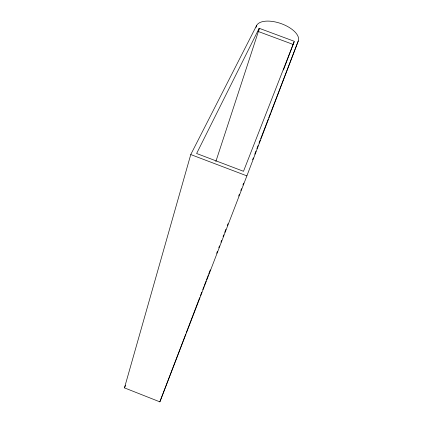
<?xml version="1.0" encoding="UTF-8"?>
<svg xmlns="http://www.w3.org/2000/svg" width="423" height="423" viewBox="0 0 423 423"><rect width="100%" height="100%" fill="white"/><g stroke="black" fill="none" stroke-linecap="round" stroke-linejoin="round"><path stroke-width="0.63" d="M124.457 387.88L190.762 154.559L256.618 25.512A22.239 10.58 19.3 0 1 281.644 23.799A22.239 10.58 19.3 0 1 298.278 40.973L246.884 175.873L159.862 401.85L124.457 387.88L125.52 385.469M256.01 27.4L256.618 25.512M293.134 44.436L258.146 31.445L259.183 28.278L294.318 41.317L243.505 171.294L196.621 153.496L259.183 28.278M215.846 161.554L259.426 28.33M283.458 69.996L294.122 41.835M159.862 401.85L185.787 334.022M186.257 332.79L199.688 297.644M200.396 295.793L201.808 292.097M202.754 289.628L203.934 286.545M204.404 285.314L206.054 280.999M206.524 279.762L208.174 275.447M208.645 274.215L210.294 269.895M216.676 253.277L217.385 251.431M218.802 247.735L219.516 245.89M220.933 242.199L221.641 240.354M223.064 236.658L223.772 234.813M224.719 232.354L225.898 229.277M227.32 225.581L228.029 223.735M238.672 196.045L239.381 194.199M240.803 190.509L241.512 188.658M242.929 184.967L243.637 183.122M252.626 159.735L253.34 157.89M254.757 154.199L255.941 151.122M256.888 148.663L258.067 145.586M259.013 143.122L260.198 140.045M260.668 138.813L268.24 119.122M268.711 117.89L270.366 113.586M270.842 112.354L298.278 40.973M258.146 31.445L258.908 29.911M190.762 154.559L246.884 175.873"/></g></svg>
